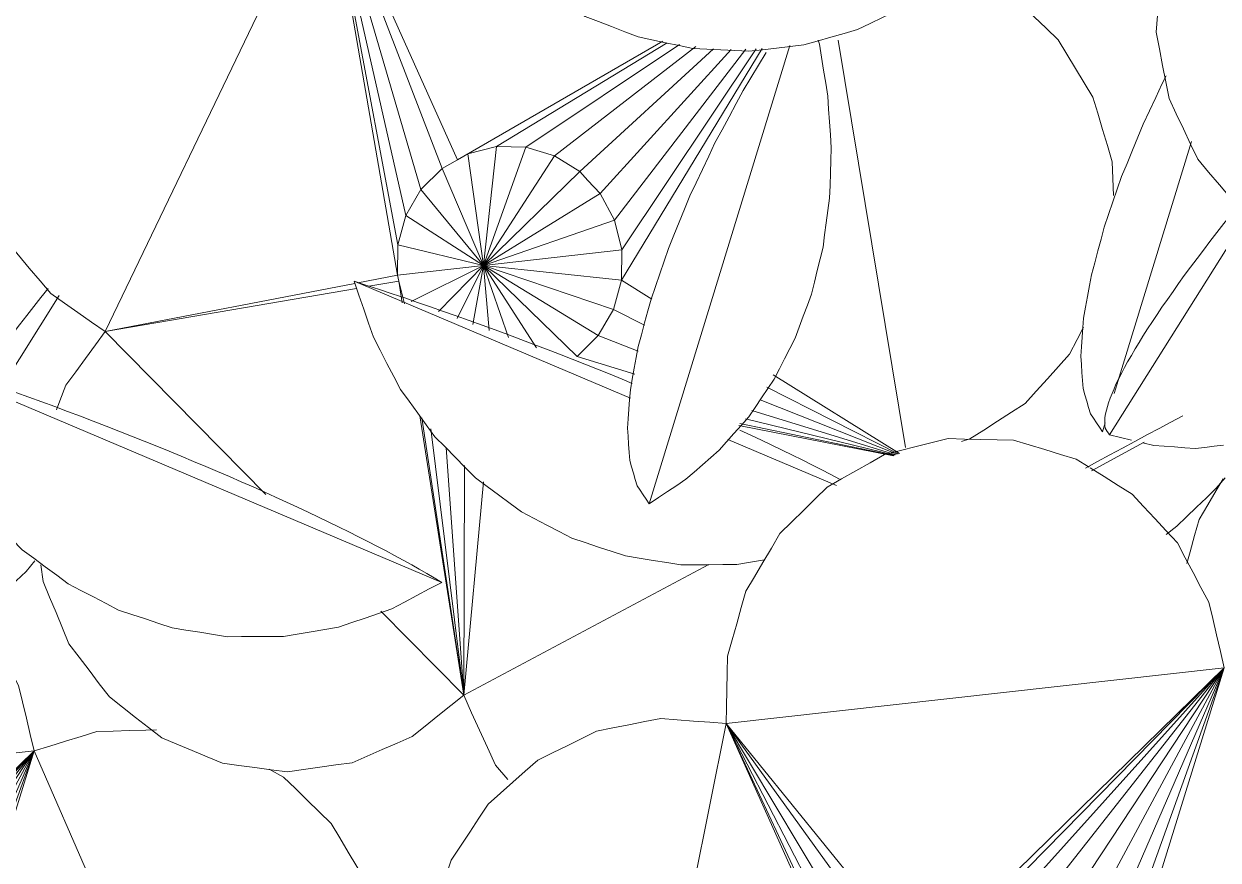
# Model space of a CAD drawing. Header units: metres. Extents: x -18.34 to -13.25, y -25.49 to -16.26.
# Drawn here: x -17.3942 to -17.3081, y -17.1961 to -17.1358 of the extents above; entities that cross this region are included whole.
import ezdxf

# ---------------------------------------------------------------- set-up
doc = ezdxf.new("R2010")
doc.units = ezdxf.units.M
doc.layers.add('Importações nas famílias', color=7, linetype='Continuous', lineweight=5)
doc.layers.add('Vegetação', color=7, linetype='Continuous', lineweight=5)

# ---------------------------------------------------------------- blocks, each defined once
blk = doc.blocks.new('Planta_pergolado_12200 - plantas pergolado_skp_Component_12-V653-Pavimento 02 - Executivo')
at = {"layer": 'Importações nas famílias', "color": 9}
blk.add_line((0.096728, -0.266171), (0.135742, -0.282694), dxfattribs=at)
at = {"layer": 'Importações nas famílias', "color": 9, "flags": 128}
for points in [[(0.098122, -0.270207), (0.097773, -0.269198), (0.097425, -0.268189), (0.097076, -0.26718), (0.096728, -0.266171)], [(0.096728, -0.266171), (0.097641, -0.266472), (0.098554, -0.266773), (0.099467, -0.267074), (0.10038, -0.267374)], [(0.10038, -0.267374), (0.101308, -0.267696), (0.102236, -0.268017), (0.103164, -0.268339), (0.104092, -0.26866)], [(0.104092, -0.26866), (0.105026, -0.268999), (0.105959, -0.269338), (0.106892, -0.269676), (0.107825, -0.270015)], [(0.100078, -0.273972), (0.099589, -0.273031), (0.0991, -0.27209), (0.098611, -0.271149), (0.098122, -0.270207)], [(0.107825, -0.270015), (0.108753, -0.270367), (0.10968, -0.270719), (0.110608, -0.271071), (0.111535, -0.271423)], [(0.111535, -0.271423), (0.112447, -0.271784), (0.113359, -0.272146), (0.114271, -0.272507), (0.115183, -0.272869)], [(0.115183, -0.272869), (0.116069, -0.273236), (0.116955, -0.273603), (0.117841, -0.27397), (0.118727, -0.274337)], [(0.102551, -0.277378), (0.101933, -0.276527), (0.101315, -0.275675), (0.100697, -0.274824), (0.100078, -0.273972)], [(0.118727, -0.274337), (0.119577, -0.274705), (0.120427, -0.275073), (0.121277, -0.275442), (0.122127, -0.27581)], [(0.122127, -0.27581), (0.122932, -0.276175), (0.123737, -0.276541), (0.124542, -0.276907), (0.125347, -0.277272)], [(0.125347, -0.277272), (0.126098, -0.277631), (0.126849, -0.27799), (0.1276, -0.278349), (0.128351, -0.278708)], [(0.105482, -0.280345), (0.104749, -0.279603), (0.104016, -0.278861), (0.103284, -0.27812), (0.102551, -0.277378)], [(0.128351, -0.278708), (0.129039, -0.279056), (0.129727, -0.279404), (0.130416, -0.279752), (0.131104, -0.2801)], [(0.108802, -0.282803), (0.107972, -0.282188), (0.107142, -0.281574), (0.106312, -0.280959), (0.105482, -0.280345)], [(0.131104, -0.2801), (0.131722, -0.280433), (0.132341, -0.280767), (0.132959, -0.2811), (0.133577, -0.281434)], [(0.133577, -0.281434), (0.134118, -0.281749), (0.134659, -0.282064), (0.135201, -0.282379), (0.135742, -0.282694)], [(0.112434, -0.284694), (0.111526, -0.284221), (0.110618, -0.283748), (0.10971, -0.283275), (0.108802, -0.282803)], [(0.135742, -0.282694), (0.134842, -0.283174), (0.133941, -0.283654), (0.133041, -0.284134), (0.132141, -0.284615)], [(0.116291, -0.285974), (0.115327, -0.285654), (0.114363, -0.285334), (0.113398, -0.285014), (0.112434, -0.284694)], [(0.132141, -0.284615), (0.131182, -0.284942), (0.130222, -0.28527), (0.129263, -0.285598), (0.128304, -0.285926)], [(0.120285, -0.286614), (0.119287, -0.286454), (0.118288, -0.286294), (0.11729, -0.286134), (0.116291, -0.285974)], [(0.124321, -0.286598), (0.123312, -0.286602), (0.122303, -0.286606), (0.121294, -0.28661), (0.120285, -0.286614)], [(0.128304, -0.285926), (0.127308, -0.286094), (0.126312, -0.286262), (0.125317, -0.28643), (0.124321, -0.286598)]]:
    blk.add_lwpolyline(points, dxfattribs=at)
blk = doc.blocks.new('Planta_pergolado_12200 - plantas pergolado_skp_Component_12-V655-Pavimento 02 - Executivo')
at = {"layer": 'Importações nas famílias', "color": 9}
for p, q in [((0.16289, -0.243588), (0.162968, -0.243893)), ((0.160835, -0.243975), (0.150701, -0.277024))]:
    blk.add_line(p, q, dxfattribs=at)
at = {"layer": 'Importações nas famílias', "color": 9, "flags": 128}
for points in [[(0.157474, -0.247229), (0.158025, -0.246318), (0.158577, -0.245406), (0.159128, -0.244494)], [(0.162968, -0.243893), (0.16312, -0.244829), (0.163272, -0.245766), (0.163424, -0.246703), (0.163576, -0.24764)], [(0.155441, -0.25101), (0.155949, -0.250065), (0.156457, -0.24912), (0.156965, -0.248174), (0.157474, -0.247229)], [(0.163576, -0.24764), (0.163638, -0.248569), (0.1637, -0.249498), (0.163762, -0.250426), (0.163823, -0.251355)], [(0.153628, -0.254836), (0.154082, -0.253879), (0.154535, -0.252923), (0.154988, -0.251966), (0.155441, -0.25101)], [(0.163823, -0.251355), (0.163795, -0.252266), (0.163766, -0.253177), (0.163737, -0.254087), (0.163709, -0.254998)], [(0.152079, -0.258617), (0.152467, -0.257672), (0.152854, -0.256727), (0.153241, -0.255781), (0.153628, -0.254836)], [(0.163709, -0.254998), (0.163589, -0.25588), (0.16347, -0.256762), (0.163351, -0.257645), (0.163232, -0.258527)], [(0.15083, -0.262265), (0.151142, -0.261353), (0.151455, -0.260441), (0.151767, -0.259529), (0.152079, -0.258617)], [(0.163232, -0.258527), (0.163024, -0.259371), (0.162816, -0.260215), (0.162607, -0.261059), (0.162399, -0.261903)], [(0.149909, -0.265695), (0.150139, -0.264837), (0.150369, -0.26398), (0.1506, -0.263123), (0.15083, -0.262265)], [(0.162399, -0.261903), (0.162104, -0.2627), (0.161809, -0.263496), (0.161515, -0.264293), (0.16122, -0.265089)], [(0.16122, -0.265089), (0.160841, -0.265829), (0.160463, -0.26657), (0.160084, -0.26731), (0.159706, -0.26805)], [(0.149339, -0.268825), (0.149481, -0.268042), (0.149624, -0.26726), (0.149766, -0.266477), (0.149909, -0.265695)], [(0.159706, -0.26805), (0.159248, -0.268725), (0.158791, -0.269401), (0.158333, -0.270076), (0.157875, -0.270752)], [(0.149132, -0.271582), (0.149184, -0.270893), (0.149235, -0.270204), (0.149287, -0.269514), (0.149339, -0.268825)], [(0.157875, -0.270752), (0.157344, -0.271355), (0.156812, -0.271959), (0.15628, -0.272562), (0.155748, -0.273166)], [(0.149294, -0.273902), (0.149254, -0.273322), (0.149213, -0.272742), (0.149173, -0.272162), (0.149132, -0.271582)], [(0.155748, -0.273166), (0.155148, -0.27369), (0.154548, -0.274215), (0.153948, -0.274739), (0.153348, -0.275264)], [(0.149821, -0.27573), (0.14969, -0.275273), (0.149558, -0.274816), (0.149426, -0.274359), (0.149294, -0.273902)], [(0.153348, -0.275264), (0.152686, -0.275704), (0.152024, -0.276144), (0.151363, -0.276584), (0.150701, -0.277024)], [(0.150701, -0.277024), (0.150481, -0.2767), (0.150261, -0.276377), (0.150041, -0.276054), (0.149821, -0.27573)]]:
    blk.add_lwpolyline(points, dxfattribs=at)
blk = doc.blocks.new('Planta_pergolado_12200 - plantas pergolado_skp_Component_12-V656-Pavimento 02 - Executivo')
at = {"layer": 'Importações nas famílias', "color": 9}
for p, q in [((0.18638, -0.272579), (0.182593, -0.274657)), ((0.18215, -0.274455), (0.183021, -0.273981)), ((0.192229, -0.27515), (0.191592, -0.275908)), ((0.188739, -0.278654), (0.187972, -0.27925))]:
    blk.add_line(p, q, dxfattribs=at)
at = {"layer": 'Importações nas famílias', "color": 9, "flags": 128}
for points in [[(0.186623, -0.272045), (0.187472, -0.271596), (0.18832, -0.271146), (0.189169, -0.270697)], [(0.183021, -0.273981), (0.183921, -0.273497), (0.184822, -0.273013), (0.185722, -0.272529), (0.186623, -0.272045)], [(0.191592, -0.275908), (0.190879, -0.276594), (0.190165, -0.277281), (0.189452, -0.277968), (0.188739, -0.278654)]]:
    blk.add_lwpolyline(points, dxfattribs=at)
blk = doc.blocks.new('Planta_pergolado_12200 - plantas pergolado_skp_Component_17-V658-Pavimento 02 - Executivo')
at = {"layer": 'Importações nas famílias', "color": 9}
for p, q in [((0.182429, -0.274397), (0.181491, -0.273809)), ((0.192171, -0.288852), (0.156246, -0.292878)), ((0.192171, -0.288852), (0.170349, -0.310208)), ((0.192171, -0.288852), (0.17283, -0.308547)), ((0.192171, -0.288852), (0.174896, -0.308028)), ((0.192171, -0.288852), (0.177023, -0.308077)), ((0.192171, -0.288852), (0.179065, -0.308693)), ((0.192171, -0.288852), (0.180883, -0.309834)), ((0.192171, -0.288852), (0.182354, -0.31142)), ((0.192171, -0.288852), (0.183376, -0.313345)), ((0.183881, -0.315477), (0.192171, -0.288852)), ((0.148876, -0.329375), (0.156246, -0.292878)), ((0.167728, -0.315099), (0.156246, -0.292878)), ((0.156246, -0.292878), (0.16768, -0.317293)), ((0.168323, -0.312992), (0.156246, -0.292878)), ((0.169427, -0.311117), (0.156246, -0.292878)), ((0.170349, -0.310208), (0.156246, -0.292878)), ((0.156246, -0.292878), (0.168185, -0.319425))]:
    blk.add_line(p, q, dxfattribs=at)
at = {"layer": 'Importações nas famílias', "color": 9, "flags": 128}
for points in [[(0.172247, -0.272332), (0.171101, -0.27262), (0.169956, -0.272908), (0.16881, -0.273196), (0.167665, -0.273484)], [(0.176963, -0.272443), (0.175784, -0.272415), (0.174605, -0.272387), (0.173426, -0.27236), (0.172247, -0.272332)], [(0.181491, -0.273809), (0.180359, -0.273467), (0.179227, -0.273126), (0.178095, -0.272784), (0.176963, -0.272443)], [(0.167665, -0.273484), (0.16663, -0.274069), (0.165596, -0.274653), (0.164562, -0.275237), (0.163528, -0.275821)], [(0.185523, -0.276337), (0.184515, -0.275705), (0.183507, -0.275073), (0.182499, -0.274441)], [(0.163528, -0.275821), (0.162676, -0.276662), (0.161824, -0.277503), (0.160972, -0.278343), (0.16012, -0.279184)], [(0.188784, -0.279855), (0.187969, -0.278976), (0.187153, -0.278096), (0.186338, -0.277217), (0.185523, -0.276337)], [(0.16012, -0.279184), (0.159508, -0.280223), (0.158896, -0.281263), (0.158283, -0.282302), (0.157671, -0.283342)], [(0.191052, -0.284124), (0.190485, -0.283057), (0.189918, -0.28199), (0.189351, -0.280923), (0.188784, -0.279855)], [(0.157671, -0.283342), (0.157341, -0.28451), (0.157011, -0.285677), (0.15668, -0.286845), (0.15635, -0.288013)], [(0.192171, -0.288852), (0.191891, -0.28767), (0.191611, -0.286488), (0.191332, -0.285306), (0.191052, -0.284124)], [(0.15635, -0.288013), (0.156324, -0.289229), (0.156298, -0.290446), (0.156272, -0.291662), (0.156246, -0.292878)], [(0.151542, -0.292513), (0.150383, -0.292739), (0.149224, -0.292965), (0.148066, -0.293191), (0.146907, -0.293417)], [(0.156246, -0.292878), (0.15507, -0.292787), (0.153894, -0.292696), (0.152718, -0.292604), (0.151542, -0.292513)], [(0.146907, -0.293417), (0.145845, -0.293944), (0.144782, -0.294472), (0.14372, -0.294999), (0.142658, -0.295527)], [(0.142658, -0.295527), (0.141764, -0.29632), (0.140871, -0.297114), (0.139977, -0.297907), (0.139083, -0.2987)], [(0.139083, -0.2987), (0.138419, -0.299705), (0.137755, -0.300711), (0.137091, -0.301716), (0.136427, -0.302721)], [(0.136427, -0.302721), (0.136038, -0.303869), (0.135649, -0.305017), (0.13526, -0.306165), (0.134871, -0.307314)]]:
    blk.add_lwpolyline(points, dxfattribs=at)
blk = doc.blocks.new('Planta_pergolado_12200 - plantas pergolado_skp_Component_16-V659-Pavimento 02 - Executivo')
for name in ['Planta_pergolado_12200 - plantas pergolado_skp_Component_12-V655-Pavimento 02 - Executivo', 'Planta_pergolado_12200 - plantas pergolado_skp_Component_12-V653-Pavimento 02 - Executivo', 'Planta_pergolado_12200 - plantas pergolado_skp_Component_12-V656-Pavimento 02 - Executivo', 'Planta_pergolado_12200 - plantas pergolado_skp_Component_17-V658-Pavimento 02 - Executivo']:
    blk.add_blockref(name, (0, 0))
blk = doc.blocks.new('Planta_pergolado_12200 - plantas pergolado_skp_Component_12-V672-Pavimento 02 - Executivo')
at = {"layer": 'Importações nas famílias', "color": 9}
for p, q in [((0.100554, -0.278577), (0.096767, -0.280655)), ((0.096324, -0.280454), (0.097195, -0.279979)), ((0.106403, -0.281148), (0.105766, -0.281906)), ((0.102913, -0.284652), (0.102147, -0.285248))]:
    blk.add_line(p, q, dxfattribs=at)
at = {"layer": 'Importações nas famílias', "color": 9, "flags": 128}
for points in [[(0.100797, -0.278043), (0.101646, -0.277594), (0.102495, -0.277145)], [(0.097195, -0.279979), (0.098096, -0.279495), (0.098996, -0.279011), (0.099896, -0.278527), (0.100797, -0.278043)], [(0.105766, -0.281906), (0.105053, -0.282593), (0.10434, -0.283279), (0.103626, -0.283966), (0.102913, -0.284652)]]:
    blk.add_lwpolyline(points, dxfattribs=at)
blk = doc.blocks.new('Planta_pergolado_12200 - plantas pergolado_skp_Component_17-V673-Pavimento 02 - Executivo')
at = {"layer": 'Importações nas famílias', "color": 9}
for p, q in [((0.096603, -0.280395), (0.095665, -0.279807)), ((0.106346, -0.294851), (0.103518, -0.295168)), ((0.106346, -0.294851), (0.104213, -0.296937)), ((0.106346, -0.294851), (0.104213, -0.296937)), ((0.106346, -0.294851), (0.104237, -0.296998)), ((0.106346, -0.294851), (0.10429, -0.297132)), ((0.106346, -0.294851), (0.104376, -0.29735)), ((0.106346, -0.294851), (0.104408, -0.297783)), ((0.106346, -0.294851), (0.104666, -0.297972)), ((0.106346, -0.294851), (0.104685, -0.298667)), ((0.106346, -0.294851), (0.104746, -0.299306)), ((0.104795, -0.29983), (0.106346, -0.294851)), ((0.106346, -0.294851), (0.11393, -0.31224)), ((0.124324, -0.296735), (0.123285, -0.296158)), ((0.09983, -0.315776), (0.10099, -0.31205)), ((0.099827, -0.313005), (0.098732, -0.316052)), ((0.097713, -0.314694), (0.096925, -0.316505)), ((0.095057, -0.315832), (0.093761, -0.317052)), ((0.095916, -0.316758), (0.095057, -0.315832)), ((0.085893, -0.317347), (0.086666, -0.319137)), ((0.087601, -0.318921), (0.087384, -0.317335)), ((0.088695, -0.317186), (0.088514, -0.318711)), ((0.090081, -0.317052), (0.089597, -0.318343)), ((0.091035, -0.317982), (0.091658, -0.317052)), ((0.117202, -0.319741), (0.121179, -0.328859)), ((0.087926, -0.32237), (0.086977, -0.322169)), ((0.087999, -0.322412), (0.087081, -0.322543)), ((0.088042, -0.322436), (0.087168, -0.323357)), ((0.088026, -0.322427), (0.087174, -0.322878)), ((0.088054, -0.322444), (0.087414, -0.323742)), ((0.088066, -0.32245), (0.087665, -0.324645)), ((0.088079, -0.322458), (0.088713, -0.330691)), ((0.088097, -0.322469), (0.09084, -0.330741)), ((0.088127, -0.322486), (0.092906, -0.330221)), ((0.0882, -0.322528), (0.094771, -0.329167)), ((0.089199, -0.323118), (0.096308, -0.327651)), ((0.096346, -0.325391), (0.097412, -0.325776)), ((0.105711, -0.325395), (0.121179, -0.328859)), ((0.108298, -0.324746), (0.121179, -0.328859)), ((0.097412, -0.325776), (0.096308, -0.327651)), ((0.121179, -0.328859), (0.097412, -0.325776)), ((0.096308, -0.327651), (0.094771, -0.329167)), ((0.121179, -0.328859), (0.096308, -0.327651)), ((0.121179, -0.328859), (0.09084, -0.330741)), ((0.092906, -0.330221), (0.121179, -0.328859)), ((0.09442, -0.353903), (0.121179, -0.328859)), ((0.094771, -0.329167), (0.121179, -0.328859)), ((0.094771, -0.329167), (0.092906, -0.330221)), ((0.08798, -0.33047), (0.088713, -0.330691)), ((0.088713, -0.330691), (0.09084, -0.330741)), ((0.088713, -0.330691), (0.09442, -0.353903)), ((0.092906, -0.330221), (0.09084, -0.330741)), ((0.09084, -0.330741), (0.09442, -0.353903)), ((0.087621, -0.332996), (0.09442, -0.353903)), ((0.08696, -0.334435), (0.09442, -0.353903)), ((0.086523, -0.335188), (0.09442, -0.353903)), ((0.086628, -0.335157), (0.09442, -0.353903)), ((0.09442, -0.353903), (0.083586, -0.347504))]:
    blk.add_line(p, q, dxfattribs=at)
at = {"layer": 'Importações nas famílias', "color": 9, "flags": 128}
for points in [[(0.086421, -0.27833), (0.085275, -0.278618), (0.08413, -0.278906), (0.082984, -0.279195)], [(0.091137, -0.278441), (0.089958, -0.278413), (0.088779, -0.278385), (0.0876, -0.278358), (0.086421, -0.27833)], [(0.095665, -0.279807), (0.094533, -0.279465), (0.093401, -0.279124), (0.092269, -0.278782), (0.091137, -0.278441)], [(0.099697, -0.282335), (0.098689, -0.281703), (0.097681, -0.281071), (0.096673, -0.280439)], [(0.102958, -0.285854), (0.102143, -0.284974), (0.101328, -0.284094), (0.100512, -0.283215), (0.099697, -0.282335)], [(0.105226, -0.290122), (0.104659, -0.289055), (0.104092, -0.287988), (0.103525, -0.286921), (0.102958, -0.285854)], [(0.106346, -0.294851), (0.106066, -0.293669), (0.105786, -0.292487), (0.105506, -0.291305), (0.105226, -0.290122)], [(0.110863, -0.293452), (0.109734, -0.293802), (0.108604, -0.294151), (0.107475, -0.294501), (0.106346, -0.294851)], [(0.11517, -0.293321), (0.114399, -0.293344), (0.11322, -0.29338), (0.112042, -0.293416), (0.110863, -0.293452)], [(0.127759, -0.300073), (0.1269, -0.299238), (0.126041, -0.298404), (0.125182, -0.297569), (0.124324, -0.296735)], [(0.13024, -0.304213), (0.129619, -0.303178), (0.128999, -0.302143), (0.128379, -0.301108), (0.127759, -0.300073)], [(0.131598, -0.308875), (0.131258, -0.307709), (0.130919, -0.306544), (0.130579, -0.305379), (0.13024, -0.304213)], [(0.131654, -0.310807), (0.131633, -0.310091), (0.131598, -0.308875)], [(0.128424, -0.32276), (0.128982, -0.321689), (0.129541, -0.320618)], [(0.125191, -0.326302), (0.125999, -0.325417), (0.126807, -0.324531), (0.127615, -0.323646), (0.128424, -0.32276)], [(0.121179, -0.328859), (0.122182, -0.32822), (0.123185, -0.327581), (0.124188, -0.326941), (0.125191, -0.326302)], [(0.124961, -0.332807), (0.124015, -0.33182), (0.12307, -0.330833), (0.122124, -0.329846), (0.121179, -0.328859)], [(0.127475, -0.337713), (0.126847, -0.336487), (0.126218, -0.33526), (0.125589, -0.334033), (0.124961, -0.332807)], [(0.128507, -0.34316), (0.128249, -0.341798), (0.127991, -0.340437), (0.127733, -0.339075), (0.127475, -0.337713)], [(0.127969, -0.34868), (0.128104, -0.3473), (0.128238, -0.34592), (0.128373, -0.34454), (0.128507, -0.34316)], [(0.125906, -0.353804), (0.126422, -0.352523), (0.126938, -0.351242), (0.127453, -0.349961), (0.127969, -0.34868)], [(0.091564, -0.357775), (0.092278, -0.356807), (0.092992, -0.355839), (0.093706, -0.354871), (0.09442, -0.353903)], [(0.09442, -0.353903), (0.095281, -0.35497), (0.096141, -0.356037), (0.097002, -0.357103), (0.097862, -0.35817)], [(0.122495, -0.358092), (0.123348, -0.35702), (0.124201, -0.355948), (0.125053, -0.354876), (0.125906, -0.353804)], [(0.087833, -0.360751), (0.088766, -0.360007), (0.089699, -0.359263), (0.090631, -0.358519), (0.091564, -0.357775)], [(0.097862, -0.35817), (0.098984, -0.358934), (0.100107, -0.359699), (0.101229, -0.360463), (0.102352, -0.361228)], [(0.118027, -0.361178), (0.119144, -0.360406), (0.120261, -0.359635), (0.121378, -0.358863), (0.122495, -0.358092)], [(0.085749, -0.36165), (0.086746, -0.36122), (0.087833, -0.360751)], [(0.102352, -0.361228), (0.10364, -0.361625), (0.104929, -0.362022), (0.106217, -0.362419), (0.107506, -0.362816)], [(0.112884, -0.362799), (0.11417, -0.362394), (0.115456, -0.361989), (0.116741, -0.361583), (0.118027, -0.361178)], [(0.107506, -0.362816), (0.10885, -0.362812), (0.110195, -0.362808), (0.11154, -0.362803), (0.112884, -0.362799)]]:
    blk.add_lwpolyline(points, dxfattribs=at)
blk = doc.blocks.new('Planta_pergolado_12200 - plantas pergolado_skp_Component_16-V674-Pavimento 02 - Executivo')
for name in ['Planta_pergolado_12200 - plantas pergolado_skp_Component_12-V672-Pavimento 02 - Executivo', 'Planta_pergolado_12200 - plantas pergolado_skp_Component_17-V673-Pavimento 02 - Executivo']:
    blk.add_blockref(name, (0, 0))
blk = doc.blocks.new('Planta_pergolado_12200 - plantas pergolado_skp_Component_12-V679-Pavimento 02 - Executivo')
at = {"layer": 'Importações nas famílias', "color": 9}
blk.add_line((0.136436, -0.234082), (0.178136, -0.232684), dxfattribs=at)
at = {"layer": 'Importações nas famílias', "color": 9, "flags": 128}
for points in [[(0.162399, -0.233572), (0.163387, -0.233525), (0.164375, -0.233477), (0.165363, -0.233429), (0.16635, -0.233382)], [(0.16635, -0.233382), (0.167343, -0.233328), (0.168335, -0.233275), (0.169327, -0.233222), (0.17032, -0.233169)], [(0.17032, -0.233169), (0.171306, -0.23311), (0.172291, -0.233052), (0.173277, -0.232993), (0.174263, -0.232935)], [(0.174263, -0.232935), (0.175231, -0.232872), (0.176199, -0.232809), (0.177168, -0.232746), (0.178136, -0.232684)], [(0.178136, -0.232684), (0.177511, -0.233505), (0.176886, -0.234327), (0.176261, -0.235149), (0.175637, -0.235971)], [(0.139276, -0.23719), (0.138566, -0.236413), (0.137856, -0.235636), (0.137146, -0.234859), (0.136436, -0.234082)], [(0.136436, -0.234082), (0.137022, -0.234093), (0.137608, -0.234103), (0.138194, -0.234114), (0.13878, -0.234125)], [(0.13878, -0.234125), (0.139447, -0.234128), (0.140115, -0.234131), (0.140782, -0.234134), (0.141449, -0.234137)], [(0.141449, -0.234137), (0.14219, -0.234132), (0.14293, -0.234127), (0.143671, -0.234122), (0.144412, -0.234117)], [(0.144412, -0.234117), (0.145218, -0.234105), (0.146024, -0.234092), (0.14683, -0.23408), (0.147636, -0.234067)], [(0.147636, -0.234067), (0.148499, -0.234047), (0.149362, -0.234027), (0.150224, -0.234007), (0.151087, -0.233986)], [(0.151087, -0.233986), (0.151996, -0.233959), (0.152906, -0.233931), (0.153815, -0.233904), (0.154725, -0.233876)], [(0.154725, -0.233876), (0.155671, -0.233841), (0.156617, -0.233807), (0.157563, -0.233772), (0.158509, -0.233737)], [(0.158509, -0.233737), (0.159482, -0.233696), (0.160454, -0.233655), (0.161427, -0.233613), (0.162399, -0.233572)], [(0.175637, -0.235971), (0.174899, -0.236678), (0.174161, -0.237385), (0.173424, -0.238093), (0.172686, -0.2388)], [(0.142518, -0.239812), (0.141707, -0.239156), (0.140897, -0.238501), (0.140086, -0.237845), (0.139276, -0.23719)], [(0.172686, -0.2388), (0.171853, -0.239376), (0.171019, -0.239952), (0.170186, -0.240529), (0.169353, -0.241105)], [(0.146084, -0.241885), (0.145193, -0.241367), (0.144301, -0.240848), (0.143409, -0.24033), (0.142518, -0.239812)], [(0.169353, -0.241105), (0.168443, -0.241536), (0.167534, -0.241968), (0.166624, -0.242399), (0.165715, -0.242831)], [(0.149893, -0.243361), (0.148941, -0.242992), (0.147988, -0.242623), (0.147036, -0.242254), (0.146084, -0.241885)], [(0.165715, -0.242831), (0.164751, -0.243108), (0.163787, -0.243385), (0.162822, -0.243661), (0.161858, -0.243938)], [(0.153853, -0.244207), (0.152863, -0.243995), (0.151873, -0.243784), (0.150883, -0.243573), (0.149893, -0.243361)], [(0.157873, -0.2444), (0.156868, -0.244352), (0.155863, -0.244303), (0.154858, -0.244255), (0.153853, -0.244207)], [(0.161858, -0.243938), (0.160862, -0.244054), (0.159866, -0.244169), (0.15887, -0.244285), (0.157873, -0.2444)]]:
    blk.add_lwpolyline(points, dxfattribs=at)
blk = doc.blocks.new('Planta_pergolado_12200 - plantas pergolado_skp_Component_12-V682-Pavimento 02 - Executivo')
at = {"layer": 'Importações nas famílias', "color": 9}
for p, q in [((0.183891, -0.27205), (0.193984, -0.256013)), ((0.187084, -0.272822), (0.186286, -0.272629))]:
    blk.add_line(p, q, dxfattribs=at)
at = {"layer": 'Importações nas famílias', "color": 9, "flags": 128}
for points in [[(0.191123, -0.258118), (0.191635, -0.257466), (0.192146, -0.256813), (0.192658, -0.256161), (0.19317, -0.255509)], [(0.189282, -0.260577), (0.189742, -0.259962), (0.190202, -0.259347), (0.190662, -0.258732), (0.191123, -0.258118)], [(0.187669, -0.262858), (0.188072, -0.262288), (0.188475, -0.261717), (0.188878, -0.261147), (0.189282, -0.260577)], [(0.186301, -0.264937), (0.186643, -0.264417), (0.186985, -0.263897), (0.187327, -0.263378), (0.187669, -0.262858)], [(0.185194, -0.26679), (0.185471, -0.266327), (0.185747, -0.265864), (0.186024, -0.2654), (0.186301, -0.264937)], [(0.18436, -0.268397), (0.184568, -0.267995), (0.184777, -0.267594), (0.184985, -0.267192), (0.185194, -0.26679)], [(0.183808, -0.26974), (0.183946, -0.269404), (0.184084, -0.269069), (0.184222, -0.268733), (0.18436, -0.268397)], [(0.183544, -0.270804), (0.18361, -0.270538), (0.183676, -0.270272), (0.183742, -0.270006), (0.183808, -0.26974)], [(0.183572, -0.271577), (0.183565, -0.271383), (0.183558, -0.27119), (0.183551, -0.270997), (0.183544, -0.270804)], [(0.183891, -0.27205), (0.183811, -0.271932), (0.183731, -0.271813), (0.183652, -0.271695), (0.183572, -0.271577)], [(0.185487, -0.272436), (0.184689, -0.272243), (0.183891, -0.27205)], [(0.190079, -0.273044), (0.18933, -0.272988), (0.188581, -0.272933), (0.187833, -0.272877), (0.187084, -0.272822)], [(0.192124, -0.272795), (0.191442, -0.272878), (0.190761, -0.272961), (0.190079, -0.273044)]]:
    blk.add_lwpolyline(points, dxfattribs=at)
blk = doc.blocks.new('Planta_pergolado_12200 - plantas pergolado_skp_Component_17-V683-Pavimento 02 - Executivo')
at = {"layer": 'Importações nas famílias', "color": 9, "flags": 128}
for points in [[(0.187581, -0.238179), (0.187503, -0.239392), (0.187424, -0.240605), (0.187346, -0.241818), (0.187267, -0.24303)], [(0.187267, -0.24303), (0.187496, -0.244225), (0.187725, -0.24542), (0.187954, -0.246615), (0.188183, -0.247809)], [(0.188183, -0.247809), (0.188703, -0.248905), (0.189223, -0.25), (0.189744, -0.251095), (0.190264, -0.25219)], [(0.190264, -0.25219), (0.191041, -0.253111), (0.191817, -0.254032), (0.192594, -0.254953), (0.19337, -0.255874)]]:
    blk.add_lwpolyline(points, dxfattribs=at)
blk = doc.blocks.new('Planta_pergolado_12200 - plantas pergolado_skp_Component_16-V684-Pavimento 02 - Executivo')
for name in ['Planta_pergolado_12200 - plantas pergolado_skp_Component_17-V683-Pavimento 02 - Executivo', 'Planta_pergolado_12200 - plantas pergolado_skp_Component_12-V679-Pavimento 02 - Executivo', 'Planta_pergolado_12200 - plantas pergolado_skp_Component_12-V682-Pavimento 02 - Executivo']:
    blk.add_blockref(name, (0, 0))
blk = doc.blocks.new('Planta_pergolado_12200 - plantas pergolado_skp_Component_12-V689-Pavimento 02 - Executivo')
at = {"layer": 'Importações nas famílias', "color": 9}
for p, q in [((0.129416, -0.260985), (0.149339, -0.269422)), ((0.157231, -0.271721), (0.158036, -0.272086)), ((0.156369, -0.2724), (0.164193, -0.275713)), ((0.161039, -0.273522), (0.161727, -0.273869)), ((0.163793, -0.274914), (0.164411, -0.275247))]:
    blk.add_line(p, q, dxfattribs=at)
at = {"layer": 'Importações nas famílias', "color": 9, "flags": 128}
for points in [[(0.130811, -0.265021), (0.130462, -0.264012), (0.130114, -0.263003), (0.129765, -0.261994), (0.129416, -0.260985)], [(0.129416, -0.260985), (0.130329, -0.261286), (0.131242, -0.261587), (0.132155, -0.261888), (0.133068, -0.262188)], [(0.133068, -0.262188), (0.133997, -0.26251), (0.134925, -0.262831), (0.135853, -0.263153), (0.136781, -0.263474)], [(0.136781, -0.263474), (0.137714, -0.263813), (0.138647, -0.264152), (0.139581, -0.26449), (0.140514, -0.264829)], [(0.132767, -0.268786), (0.132278, -0.267845), (0.131789, -0.266904), (0.1313, -0.265963), (0.130811, -0.265021)], [(0.140514, -0.264829), (0.141441, -0.265181), (0.142369, -0.265533), (0.143297, -0.265885), (0.144224, -0.266237)], [(0.144224, -0.266237), (0.145136, -0.266598), (0.146048, -0.26696), (0.14696, -0.267321), (0.147872, -0.267683)], [(0.147872, -0.267683), (0.148758, -0.26805), (0.14948, -0.268349)], [(0.13524, -0.272192), (0.134622, -0.271341), (0.134004, -0.270489), (0.133385, -0.269638), (0.132767, -0.268786)], [(0.158036, -0.272086), (0.158787, -0.272445), (0.159538, -0.272804), (0.160289, -0.273163), (0.161039, -0.273522)], [(0.138171, -0.275159), (0.137438, -0.274417), (0.136705, -0.273675), (0.135973, -0.272934), (0.13524, -0.272192)], [(0.161728, -0.27387), (0.162416, -0.274218), (0.163105, -0.274566), (0.163793, -0.274914)], [(0.141491, -0.277617), (0.140661, -0.277002), (0.139831, -0.276388), (0.139001, -0.275773), (0.138171, -0.275159)], [(0.145122, -0.279508), (0.144214, -0.279035), (0.143307, -0.278562), (0.142399, -0.278089), (0.141491, -0.277617)], [(0.14898, -0.280788), (0.148016, -0.280468), (0.147051, -0.280148), (0.146087, -0.279828), (0.145122, -0.279508)], [(0.152974, -0.281428), (0.151975, -0.281268), (0.150977, -0.281108), (0.149979, -0.280948), (0.14898, -0.280788)], [(0.15701, -0.281412), (0.156001, -0.281416), (0.154992, -0.28142), (0.153983, -0.281424), (0.152974, -0.281428)], [(0.159001, -0.281076), (0.158005, -0.281244), (0.15701, -0.281412)]]:
    blk.add_lwpolyline(points, dxfattribs=at)
blk = doc.blocks.new('Planta_pergolado_12200 - plantas pergolado_skp_Component_12-V691-Pavimento 02 - Executivo')
at = {"layer": 'Importações nas famílias', "color": 9}
for p, q in [((0.189808, -0.250908), (0.184234, -0.269085)), ((0.183588, -0.27119), (0.18339, -0.271837))]:
    blk.add_line(p, q, dxfattribs=at)
at = {"layer": 'Importações nas famílias', "color": 9, "flags": 128}
for points in [[(0.186317, -0.24965), (0.18677, -0.248693), (0.187223, -0.247737), (0.187676, -0.24678), (0.187968, -0.246164)], [(0.184768, -0.253431), (0.185155, -0.252486), (0.185543, -0.251541), (0.18593, -0.250595), (0.186317, -0.24965)], [(0.183519, -0.257079), (0.183831, -0.256167), (0.184143, -0.255255), (0.184456, -0.254343), (0.184768, -0.253431)], [(0.182598, -0.260509), (0.182828, -0.259651), (0.183058, -0.258794), (0.183288, -0.257937), (0.183519, -0.257079)], [(0.182027, -0.263639), (0.18217, -0.262856), (0.182313, -0.262074), (0.182455, -0.261291), (0.182598, -0.260509)], [(0.181821, -0.266396), (0.181873, -0.265707), (0.181924, -0.265018), (0.181976, -0.264328), (0.182027, -0.263639)], [(0.181983, -0.268716), (0.181943, -0.268136), (0.181902, -0.267556), (0.181862, -0.266976), (0.181821, -0.266396)], [(0.18251, -0.270544), (0.182378, -0.270087), (0.182247, -0.26963), (0.182115, -0.269173), (0.181983, -0.268716)], [(0.18339, -0.271837), (0.18317, -0.271514), (0.18295, -0.271191), (0.18273, -0.270867), (0.18251, -0.270544)]]:
    blk.add_lwpolyline(points, dxfattribs=at)
blk = doc.blocks.new('Planta_pergolado_12200 - plantas pergolado_skp_Component_17-V692-Pavimento 02 - Executivo')
at = {"layer": 'Importações nas famílias', "color": 9, "flags": 128}
for points in [[(0.192084, -0.275227), (0.191584, -0.276077), (0.190972, -0.277116), (0.19036, -0.278156)], [(0.19036, -0.278156), (0.19003, -0.279324), (0.1897, -0.280491), (0.189459, -0.281343)]]:
    blk.add_lwpolyline(points, dxfattribs=at)
blk = doc.blocks.new('Planta_pergolado_12200 - plantas pergolado_skp_Component_16-V693-Pavimento 02 - Executivo')
for name in ['Planta_pergolado_12200 - plantas pergolado_skp_Component_12-V691-Pavimento 02 - Executivo', 'Planta_pergolado_12200 - plantas pergolado_skp_Component_12-V689-Pavimento 02 - Executivo', 'Planta_pergolado_12200 - plantas pergolado_skp_Component_17-V692-Pavimento 02 - Executivo']:
    blk.add_blockref(name, (0, 0))
blk = doc.blocks.new('Planta_pergolado_12200 - plantas pergolado_skp_Component_12-V705-Pavimento 02 - Executivo')
at = {"layer": 'Importações nas famílias', "color": 9}
for p, q in [((0.10391, -0.268761), (0.108158, -0.262011)), ((0.098065, -0.278048), (0.100445, -0.274267)), ((0.101258, -0.27882), (0.10046, -0.278627))]:
    blk.add_line(p, q, dxfattribs=at)
at = {"layer": 'Importações nas famílias', "color": 9, "flags": 128}
for points in [[(0.105297, -0.264116), (0.105809, -0.263464), (0.106321, -0.262812), (0.106833, -0.262159), (0.107345, -0.261507)], [(0.103456, -0.266575), (0.103916, -0.26596), (0.104376, -0.265345), (0.104837, -0.264731), (0.105297, -0.264116)], [(0.102246, -0.268286), (0.102649, -0.267715), (0.103053, -0.267145), (0.103456, -0.266575)], [(0.098534, -0.274395), (0.098742, -0.273994), (0.098951, -0.273592), (0.099159, -0.27319), (0.099368, -0.272788)], [(0.097982, -0.275738), (0.09812, -0.275403), (0.098258, -0.275067), (0.098396, -0.274731), (0.098534, -0.274395)], [(0.097718, -0.276802), (0.097784, -0.276536), (0.09785, -0.27627), (0.097916, -0.276004), (0.097982, -0.275738)], [(0.097746, -0.277575), (0.097739, -0.277382), (0.097732, -0.277188), (0.097725, -0.276995), (0.097718, -0.276802)], [(0.098065, -0.278048), (0.097985, -0.27793), (0.097906, -0.277812), (0.097826, -0.277693), (0.097746, -0.277575)], [(0.099662, -0.278434), (0.098863, -0.278241), (0.098065, -0.278048)], [(0.104222, -0.27904), (0.103504, -0.278987), (0.102756, -0.278931), (0.102007, -0.278875), (0.101258, -0.27882)]]:
    blk.add_lwpolyline(points, dxfattribs=at)
blk = doc.blocks.new('Planta_pergolado_12200 - plantas pergolado_skp_Component_17-V706-Pavimento 02 - Executivo')
at = {"layer": 'Importações nas famílias', "color": 9}
for p, q in [((0.111463, -0.264609), (0.12748, -0.231321)), ((0.13315, -0.25625), (0.12748, -0.231321)), ((0.12748, -0.231321), (0.132571, -0.258356)), ((0.13424, -0.254374), (0.12748, -0.231321)), ((0.135765, -0.252856), (0.12748, -0.231321)), ((0.136878, -0.252223), (0.12748, -0.231321)), ((0.12748, -0.231321), (0.132541, -0.260549)), ((0.15167, -0.243666), (0.136878, -0.252223)), ((0.164329, -0.243588), (0.169187, -0.272974)), ((0.151998, -0.2438), (0.139684, -0.251278)), ((0.152875, -0.243914), (0.141811, -0.251325)), ((0.154051, -0.244067), (0.143857, -0.251938)), ((0.155324, -0.244233), (0.145684, -0.253075)), ((0.156599, -0.244279), (0.147166, -0.254659)), ((0.157664, -0.244243), (0.148204, -0.256582)), ((0.148695, -0.260906), (0.158844, -0.244203)), ((0.158401, -0.244218), (0.148725, -0.258713)), ((0.139684, -0.251278), (0.137622, -0.2518)), ((0.138749, -0.259849), (0.139684, -0.251278)), ((0.141811, -0.251325), (0.138749, -0.259849)), ((0.141811, -0.251325), (0.139684, -0.251278)), ((0.143857, -0.251938), (0.141811, -0.251325)), ((0.136878, -0.252223), (0.135765, -0.252856)), ((0.137622, -0.2518), (0.136878, -0.252223)), ((0.137622, -0.2518), (0.138749, -0.259849)), ((0.143857, -0.251938), (0.138749, -0.259849)), ((0.145684, -0.253075), (0.143857, -0.251938)), ((0.135765, -0.252856), (0.13424, -0.254374)), ((0.138749, -0.259849), (0.135765, -0.252856)), ((0.138749, -0.259849), (0.145684, -0.253075)), ((0.146278, -0.25371), (0.145684, -0.253075)), ((0.147166, -0.254659), (0.146278, -0.25371)), ((0.13424, -0.254374), (0.13315, -0.25625)), ((0.138749, -0.259849), (0.13424, -0.254374)), ((0.147166, -0.254659), (0.138749, -0.259849)), ((0.148204, -0.256582), (0.147166, -0.254659)), ((0.13315, -0.25625), (0.132571, -0.258356)), ((0.138749, -0.259849), (0.13315, -0.25625)), ((0.138749, -0.259849), (0.148204, -0.256582)), ((0.148725, -0.258713), (0.148204, -0.256582)), ((0.132571, -0.258356), (0.132541, -0.260549)), ((0.138749, -0.259849), (0.132571, -0.258356)), ((0.138749, -0.259849), (0.148725, -0.258713)), ((0.148695, -0.260906), (0.148725, -0.258713)), ((0.138749, -0.259849), (0.132541, -0.260549)), ((0.138749, -0.259849), (0.133543, -0.262441)), ((0.138749, -0.259849), (0.135503, -0.263168)), ((0.138749, -0.259849), (0.136842, -0.263665)), ((0.138749, -0.259849), (0.137989, -0.264091)), ((0.148115, -0.263012), (0.138749, -0.259849)), ((0.138749, -0.259849), (0.148695, -0.260906)), ((0.138749, -0.259849), (0.147026, -0.264888)), ((0.138749, -0.259849), (0.145501, -0.266406)), ((0.138749, -0.259849), (0.14257, -0.265791)), ((0.138749, -0.259849), (0.140558, -0.265045)), ((0.138749, -0.259849), (0.139157, -0.264525)), ((0.132541, -0.260549), (0.129676, -0.261101)), ((0.132541, -0.260549), (0.132646, -0.260977)), ((0.148115, -0.263012), (0.148695, -0.260906)), ((0.148695, -0.260906), (0.150892, -0.262275)), ((0.12947, -0.26114), (0.111463, -0.264609)), ((0.111463, -0.264609), (0.129594, -0.261501)), ((0.130478, -0.261349), (0.132646, -0.260977)), ((0.132646, -0.260977), (0.133043, -0.262603)), ((0.132646, -0.260977), (0.132889, -0.262535)), ((0.147896, -0.263389), (0.147026, -0.264888)), ((0.147896, -0.263389), (0.148115, -0.263012)), ((0.148115, -0.263012), (0.150368, -0.264154)), ((0.123049, -0.276361), (0.111463, -0.264609)), ((0.147026, -0.264888), (0.145501, -0.266406)), ((0.149903, -0.266033), (0.147026, -0.264888)), ((0.149654, -0.267688), (0.145501, -0.266406)), ((0.159645, -0.267731), (0.168736, -0.273397)), ((0.159188, -0.268625), (0.168661, -0.273426)), ((0.168572, -0.273462), (0.158691, -0.26953)), ((0.168478, -0.2735), (0.158099, -0.270295)), ((0.134164, -0.270679), (0.137319, -0.290837)), ((0.134295, -0.270833), (0.137319, -0.290837)), ((0.157235, -0.271243), (0.168339, -0.273555)), ((0.157636, -0.270894), (0.168395, -0.273533)), ((0.13496, -0.271618), (0.137319, -0.290837)), ((0.168318, -0.273564), (0.15715, -0.271387)), ((0.13606, -0.272974), (0.137319, -0.290837)), ((0.17322, -0.272542), (0.173822, -0.272355)), ((0.137382, -0.274263), (0.137319, -0.290837)), ((0.138754, -0.275453), (0.137319, -0.290837)), ((0.106829, -0.281426), (0.106997, -0.282631)), ((0.137319, -0.290837), (0.154992, -0.281404)), ((0.137319, -0.290837), (0.131349, -0.284781)), ((0.139612, -0.295871), (0.140513, -0.296907))]:
    blk.add_line(p, q, dxfattribs=at)
at = {"layer": 'Importações nas famílias', "color": 9, "flags": 128}
for points in [[(0.180179, -0.243571), (0.179314, -0.242738), (0.178449, -0.241905), (0.177584, -0.241072), (0.176719, -0.240239)], [(0.182692, -0.247707), (0.182064, -0.246673), (0.181436, -0.245639), (0.180808, -0.244605), (0.180179, -0.243571)], [(0.184086, -0.252365), (0.183737, -0.2512), (0.183389, -0.250036), (0.18304, -0.248871), (0.182692, -0.247707)], [(0.184176, -0.254796), (0.184131, -0.25358), (0.184086, -0.252365)], [(0.104438, -0.258188), (0.105215, -0.259109), (0.105991, -0.26003), (0.106768, -0.260951), (0.107544, -0.261872)], [(0.107544, -0.261872), (0.108524, -0.262556), (0.109504, -0.263241), (0.110483, -0.263925), (0.111463, -0.264609)], [(0.181019, -0.266249), (0.181569, -0.265177), (0.182019, -0.264302)], [(0.111463, -0.264609), (0.110757, -0.265577), (0.11005, -0.266545), (0.109343, -0.267514), (0.108637, -0.268482)], [(0.177814, -0.269793), (0.178615, -0.268907), (0.179417, -0.268021), (0.180218, -0.267135), (0.181019, -0.266249)], [(0.108637, -0.268482), (0.108199, -0.269608), (0.107946, -0.270259)], [(0.173822, -0.272355), (0.17482, -0.271714), (0.175818, -0.271074), (0.176816, -0.270434), (0.177814, -0.269793)], [(0.106997, -0.282631), (0.107461, -0.283753), (0.107925, -0.284874), (0.10839, -0.285995), (0.108854, -0.287117)], [(0.108854, -0.287117), (0.109583, -0.288078), (0.110312, -0.289039), (0.111041, -0.290001), (0.11177, -0.290962)], [(0.11177, -0.290962), (0.112714, -0.291698), (0.113658, -0.292433), (0.114602, -0.293169), (0.115546, -0.293905)], [(0.133612, -0.293816), (0.134539, -0.293071), (0.135466, -0.292326), (0.136393, -0.291581), (0.137319, -0.290837)], [(0.137319, -0.290837), (0.137893, -0.292095), (0.138466, -0.293354), (0.139039, -0.294612), (0.139612, -0.295871)], [(0.115546, -0.293905), (0.116641, -0.294365), (0.117736, -0.294825), (0.11883, -0.295285), (0.119925, -0.295745)], [(0.129277, -0.295699), (0.130361, -0.295229), (0.131444, -0.294758), (0.132528, -0.294287), (0.133612, -0.293816)], [(0.119925, -0.295745), (0.121096, -0.295898), (0.122267, -0.296051), (0.123437, -0.296204), (0.124608, -0.296357)], [(0.124608, -0.296357), (0.125775, -0.296193), (0.126942, -0.296028), (0.12811, -0.295864), (0.129277, -0.295699)]]:
    blk.add_lwpolyline(points, dxfattribs=at)
blk = doc.blocks.new('Planta_pergolado_12200 - plantas pergolado_skp_Component_16-V707-Pavimento 02 - Executivo')
for name in ['Planta_pergolado_12200 - plantas pergolado_skp_Component_17-V706-Pavimento 02 - Executivo', 'Planta_pergolado_12200 - plantas pergolado_skp_Component_12-V705-Pavimento 02 - Executivo']:
    blk.add_blockref(name, (0, 0))
blk = doc.blocks.new('Planta_pergolado_12200 - plantas pergolado_skp_-3067460-Pavimento 02 - Executivo')
for name in ['Planta_pergolado_12200 - plantas pergolado_skp_Component_16-V707-Pavimento 02 - Executivo', 'Planta_pergolado_12200 - plantas pergolado_skp_Component_16-V684-Pavimento 02 - Executivo', 'Planta_pergolado_12200 - plantas pergolado_skp_Component_16-V659-Pavimento 02 - Executivo', 'Planta_pergolado_12200 - plantas pergolado_skp_Component_16-V693-Pavimento 02 - Executivo', 'Planta_pergolado_12200 - plantas pergolado_skp_Component_16-V674-Pavimento 02 - Executivo']:
    blk.add_blockref(name, (0, 0))
blk = doc.blocks.new('Planta_pergolado_12200 - plantas pergolado_skp_-3067465-Pavimento 02 - Executivo')
blk.add_blockref('Planta_pergolado_12200 - plantas pergolado_skp_-3067460-Pavimento 02 - Executivo', (0, 0))
blk = doc.blocks.new('Planta_pergolado_12200 - Planta_pergolado_12200-3067476-Pavimento 02 - Executivo')
blk.add_blockref('Planta_pergolado_12200 - plantas pergolado_skp_-3067465-Pavimento 02 - Executivo', (0, 0))

msp = doc.modelspace()

# ---------------------------------------------------------------- block references
at = {"layer": 'Vegetação', "color": 9}
msp.add_blockref('Planta_pergolado_12200 - Planta_pergolado_12200-3067476-Pavimento 02 - Executivo', (-17.499852, -16.893415), dxfattribs=at)

doc.saveas('drawing.dxf')
